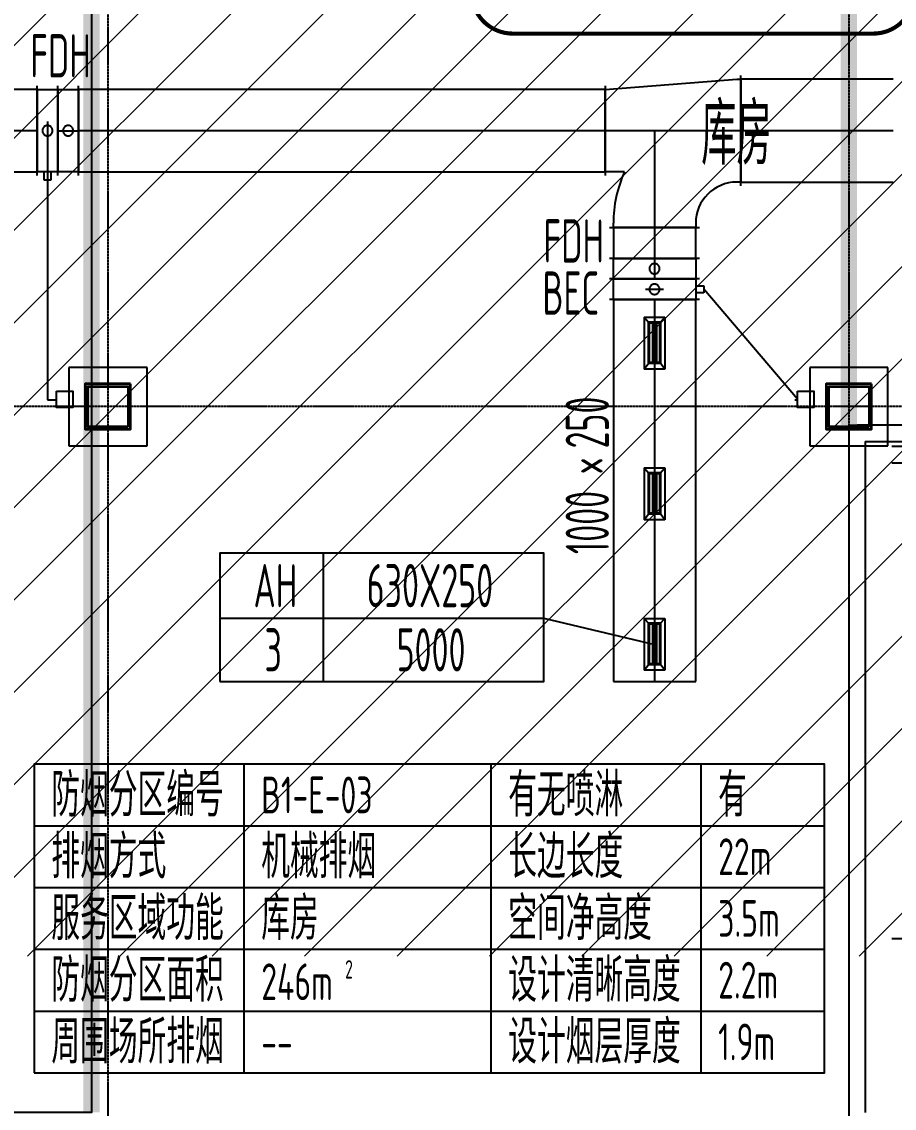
# Model space of a CAD drawing. Extents: x -20827274 to 1300756471, y -549375 to 3431892.
# Drawn here: x 16195 to 26793, y -225035 to -211834 of the extents above; entities that cross this region are included whole.
import ezdxf

# ---------------------------------------------------------------- set-up
doc = ezdxf.new("R2010")
doc.units = 0
doc.header["$LTSCALE"] = 10
for name, pattern in [('CENTER2', [1.125, 0.75, -0.125, 0.125, -0.125]), ('DASH', [0.35, 0.25, -0.1]), ('暖附图底图$0$DASH', [0.35, 0.25, -0.1]), ('暖附图底图$0$DOTE', [2.42, 2, -0.2, 0.02, -0.2])]:
    doc.linetypes.add(name, pattern=pattern)
for name, color, linetype in [('1-zs', 3, 'Continuous'), ('1-标注暖通', 4, 'Continuous'), ('DUCT-排烟中心线', 5, 'CENTER2'), ('DUCT-排烟标注', 3, 'Continuous'), ('DUCT-排烟法兰', 4, 'Continuous'), ('DUCT-排烟管', 2, 'Continuous'), ('DUCT-排烟管端线', 4, 'Continuous'), ('DUCT-排烟阀门', 7, 'Continuous'), ('DUCT-排风风口', 7, 'Continuous'), ('DUCT-新风法兰', 2, 'Continuous'), ('H-PUB_TAB', 7, 'Continuous'), ('暖附图底图$0$0-蓝', 8, 'Continuous'), ('暖附图底图$0$1-标注暖通', 8, 'Continuous'), ('暖附图底图$0$A-COLUMN', 8, 'Continuous'), ('暖附图底图$0$A-ROOM_NAME', 8, 'Continuous'), ('暖附图底图$0$A-WALL', 8, 'Continuous'), ('暖附图底图$0$DOTE', 8, 'Continuous'), ('暖附图底图$0$S-柱', 8, 'Continuous'), ('暖附图底图$0$S-柱-填充', 8, 'Continuous')]:
    doc.layers.add(name, color=color, linetype=linetype)
doc.layers.add('F-非人防区', color=105, linetype='Continuous', lineweight=15)
doc.styles.add('8B2_02', font='tssdeng.shx', dxfattribs={"width": 0.6, "bigfont": 'TSSDCHN.shx'})
doc.styles.add('_THVAC_PIPEDN', font='tssdeng.shx', dxfattribs={"width": 0.7, "height": 3.5, "bigfont": 'tssdchn.shx'})
doc.styles.add('暖附图底图$0$8B2_02', font='tssdeng.shx', dxfattribs={"width": 0.6, "bigfont": 'TSSDCHN.shx'})

# ---------------------------------------------------------------- blocks, each defined once
blk = doc.blocks.new('$风口$00000108')
for p, q in [((-250, 135), (-190, 75)), ((-250, -135), (-250, 135)), ((250, 135), (200, 75)), ((250, 135), (250, -135)), ((200, 25), (-190, 25)), ((-250, -135), (-190, -75)), ((200, -25), (-190, -25)), ((200, -75), (250, -135)), ((250, -135), (-250, -135))]:
    blk.add_line(p, q)
at = {"linetype": 'Continuous'}
blk.add_line((250, 135), (-250, 135), dxfattribs=at)
at = {"lineweight": 40}
for p, q in [((-190, 75), (200, 75)), ((-190, -75), (-190, 75)), ((200, 75), (200, -75)), ((-190, -75), (200, -75))]:
    blk.add_line(p, q, dxfattribs=at)
blk = doc.blocks.new('暖附图底图$0$A$C10817FE3')
at = {"layer": '暖附图底图$0$0-蓝', "color": 9, "linetype": '暖附图底图$0$DASH', "ltscale": 3, "const_width": 50}
blk.add_lwpolyline([(-85682, -49468), (-81304, -49468, 0.414214), (-80804, -48968), (-80804, -46449, 0.414214), (-81304, -45949), (-85682, -45949, 0.414214), (-86182, -46449), (-86182, -48968, 0.414214)], format="xyb", close=True, dxfattribs=at)
blk = doc.blocks.new('暖附图底图$0$A$C7EFF042E')
at = {"layer": '暖附图底图$0$A-COLUMN', "color": 6}
for p, q in [((725, -35775), (-225, -35775)), ((-225, -35775), (-225, -36725)), ((725, -36725), (725, -35775)), ((9725, -35775), (8775, -35775)), ((8775, -35775), (8775, -36725)), ((9725, -36725), (9725, -35775)), ((-225, -36725), (725, -36725)), ((8775, -36725), (9725, -36725))]:
    blk.add_line(p, q, dxfattribs=at)
at = {"layer": '暖附图底图$0$S-柱', "color": 6, "lineweight": 35}
for points in [[(525, -35975), (-25, -35975), (-25, -36525), (525, -36525)], [(525, -35975), (-25, -35975), (-25, -36525), (525, -36525)], [(9525, -35975), (8975, -35975), (8975, -36525), (9525, -36525)], [(9525, -35975), (8975, -35975), (8975, -36525), (9525, -36525)]]:
    blk.add_lwpolyline(points, close=True, dxfattribs=at)
at = {"layer": '暖附图底图$0$S-柱-填充', "color": 6, "lineweight": 35}
for points in [[(495, -36495), (5, -36495), (5, -36005), (495, -36005)], [(9495, -36495), (9005, -36495), (9005, -36005), (9495, -36005)]]:
    blk.add_lwpolyline(points, close=True, dxfattribs=at)
blk = doc.blocks.new('暖附图底图$0$AFSFCS')
at = {"layer": '暖附图底图$0$A-WALL'}
for p, q in [((26241.4, -216735.4), (26341.4, -216735.4)), ((26241.4, -216735.4), (26241.4, -216935.4)), ((28266.4, -216735.4), (26341.4, -216735.4)), ((26241.4, -216935.4), (26241.4, -216935.4)), ((26241.4, -216935.4), (26241.4, -225085.4)), ((26441.4, -216935.4), (26441.4, -225085.4)), ((26441.4, -216935.4), (28266.4, -216935.4))]:
    blk.add_line(p, q, dxfattribs=at)
at = {"layer": '暖附图底图$0$DOTE', "color": 16, "linetype": '暖附图底图$0$DOTE', "ltscale": 1.5}
for p, q in [((17241.4, -155629.3), (17241.4, -385768.2)), ((26241.4, -155629.3), (26241.4, -385768.2)), ((145070.3, -216510.4), (4332, -216510.4))]:
    blk.add_line(p, q, dxfattribs=at)
for name, p in [('暖附图底图$0$A$C10817FE3', (107841.4, -162510.4)), ('暖附图底图$0$A$C7EFF042E', (16991.4, -180260.4))]:
    blk.add_blockref(name, p)
at = {"layer": '暖附图底图$0$A-ROOM_NAME', "style": '暖附图底图$0$8B2_02', "width": 0.6}
blk.add_text('库房', height=750, dxfattribs=at).set_placement((24448.9, -213572.8))
blk = doc.blocks.new('暖附图底图')
at = {"layer": '暖附图底图$0$1-标注暖通', "linetype": '暖附图底图$0$DASH'}
blk.add_blockref('暖附图底图$0$AFSFCS', (500000, 0), dxfattribs=at)

msp = doc.modelspace()

# ---------------------------------------------------------------- hatches: boundary and pattern name
at = {"layer": 'F-非人防区'}
h = msp.add_hatch(dxfattribs=at)
h.set_pattern_fill('ANSI31', color=8, scale=500)
h.set_pattern_definition([(45, (-67108.6, 126739.6), (-561.266, 561.266), [])])
edge = h.paths.add_edge_path()
edge.add_line((26041.4, -160910.4), (26041.4, -174910.4))
edge.add_line((26041.4, -174910.4), (44466.4, -174910.4))
edge.add_line((44466.4, -174910.4), (44466.4, -230535.4))
edge.add_line((44466.4, -230535.4), (29591.4, -230535.4))
edge.add_line((29591.4, -230535.4), (29591.4, -228585.4))
edge.add_line((29591.4, -228585.4), (32466.4, -228585.4))
edge.add_line((32466.4, -228585.4), (32466.4, -223185.4))
edge.add_line((32466.4, -223185.4), (6116.4, -223185.4))
edge.add_line((6116.4, -223185.4), (6116.4, -236210.4))
edge.add_line((6116.4, -236210.4), (5916.4, -236210.4))
edge.add_line((5916.4, -236210.4), (5921.1, -289912.2))
edge.add_line((5921.1, -289912.2), (35191.4, -289912.2))
edge.add_line((35191.4, -289912.2), (35191.4, -296310.4))
edge.add_line((35191.4, -296310.4), (35041.4, -296310.4))
edge.add_line((35041.4, -296310.4), (35041.4, -296910.4))
edge.add_line((35041.4, -296910.4), (35641.4, -296910.4))
edge.add_line((35641.4, -296910.4), (44736.4, -305099.6))
edge.add_line((44736.4, -305099.6), (22456.5, -329844))
edge.add_line((22456.5, -329844), (22456.5, -340006.4))
edge.add_line((22456.5, -340006.4), (-13248.1, -379660.4))
edge.add_line((-13248.1, -379660.4), (-90108.6, -379660.4))
edge.add_line((-90108.6, -379660.4), (-90108.6, -373660.4))
edge.add_line((-90108.6, -373660.4), (-91358.6, -373660.4))
edge.add_arc((-91358.6, -361660.4), 12000, 180, 270, ccw=False)
edge.add_line((-103358.6, -361660.4), (-103358.6, -333450.4))
edge.add_line((-103358.6, -333450.4), (-95358.6, -333436.6))
edge.add_line((-95358.6, -333436.6), (-95358.6, -160610.4))
edge.add_line((-95358.6, -160610.4), (-86333.4, -160610.4))
edge.add_line((-86333.4, -160610.4), (-86333.6, -149790))
edge.add_line((-86333.6, -149790), (-73433.4, -149790))
edge.add_line((-73433.4, -149790), (-73433.4, -160610.4))
edge.add_line((-73433.4, -160610.4), (26041.4, -160910.4))

# ---------------------------------------------------------------- linework, layer by layer
at = {"layer": '1-标注暖通'}
for p, q in [((16507.4, -213157.8, 500), (16507.4, -216428.9, 500)), ((25616.4, -216421.2), (24480.5, -215084.9, 500)), ((16507.4, -216428.9, 500), (16616.4, -216428.9)), ((25586.8, -216428.9, 500), (25616.4, -216428.9)), ((22538.3, -219080.7), (23880.9, -219399.4, 2600))]:
    msp.add_line(p, q, dxfattribs=at)
for points in [[(6391.4, -201635.4), (17041.4, -201635.4), (17041.4, -225085.4), (6391.4, -225085.4)], [(16616.4, -216321.2), (16816.4, -216321.2), (16816.4, -216521.2), (16616.4, -216521.2)], [(25616.4, -216321.2), (25816.4, -216321.2), (25816.4, -216521.2), (25616.4, -216521.2)], [(18602.4, -219849.1), (22538.3, -219849.1), (22538.3, -218290.3), (18602.4, -218290.3)]]:
    msp.add_lwpolyline(points, close=True, dxfattribs=at)
at = {"layer": '1-标注暖通', "linetype": 'DASH', "const_width": 200}
for points in [[(17041.4, -203835.4), (17041.4, -225085.4)], [(26241.4, -207985.4), (26241.4, -216735.4)]]:
    msp.add_lwpolyline(points, dxfattribs=at)
at = {"layer": '1-标注暖通'}
for points in [[(19854.8, -218290.3), (19854.8, -219849.1)], [(18602.4, -219080.7), (22538.3, -219080.7)]]:
    msp.add_lwpolyline(points, dxfattribs=at)
at = {"layer": 'DUCT-排烟中心线'}
for p, q in [((16382.2, -213157.8), (10568, -213157.8)), ((23280.7, -213157.8), (16882.8, -213157.8)), ((23880.9, -213157.8), (23280.9, -213157.8)), ((24930.9, -213157.8), (23880.9, -213157.8)), ((23880.9, -213157.8), (23880.9, -214332.8)), ((26778.3, -213157.8), (24931.1, -213157.8)), ((23880.9, -214333), (23880.9, -214709.5)), ((23880.9, -215210.1), (23880.9, -219849.9))]:
    msp.add_line(p, q, dxfattribs=at)
at = {"layer": 'DUCT-排烟法兰'}
for p, q in [((24931, -213827.8), (24931, -212487.8)), ((16382.3, -213702.8), (16382.3, -212612.8)), ((16632.5, -213702.8), (16632.5, -212612.8)), ((16882.7, -213702.8), (16882.7, -212612.8)), ((23280.8, -212612.8), (23280.8, -213702.8)), ((23335.9, -214332.9), (24425.9, -214332.9)), ((24425.9, -214709.6), (23335.9, -214709.6)), ((24425.9, -214959.8), (23335.9, -214959.8)), ((24425.9, -215210), (23335.9, -215210))]:
    msp.add_line(p, q, dxfattribs=at)
at = {"layer": 'DUCT-排烟法兰', "color": 18, "true_color": 0x000000}
for p in [(16382.2, -213157.8, 500), (16382.4, -213157.8, 500), (16632.4, -213157.8, 500), (16632.6, -213157.8, 500), (16882.6, -213157.8, 500), (16882.8, -213157.8, 500), (23280.7, -213157.8, 500), (23280.9, -213157.8, 500), (24930.9, -213157.8, 500), (24931.1, -213157.8, 500), (23880.9, -214332.8, 500), (23880.9, -214333, 500), (23880.9, -214709.5, 500), (23880.9, -214709.7, 500), (23880.9, -214959.7, 500), (23880.9, -214959.9, 500), (23880.9, -215209.9, 500), (23880.9, -215210.1, 500)]:
    msp.add_point(p, dxfattribs=at)
at = {"layer": 'DUCT-排烟管'}
for p, q in [((23280.9, -212657.8), (24880.9, -212532.8)), ((24880.9, -212532.8), (24930.9, -212532.8)), ((26778.3, -212532.8), (24931.1, -212532.8)), ((24931.1, -212532.8), (24931.1, -213782.8)), ((16382.2, -212657.8), (10568, -212657.8)), ((16382.2, -213657.8), (16382.2, -212657.8)), ((16382.4, -212657.8), (16632.4, -212657.8)), ((16632.6, -212657.8), (16882.6, -212657.8)), ((23280.7, -212657.8), (16882.8, -212657.8)), ((16882.8, -212657.8), (16882.8, -213657.8)), ((23280.7, -213657.8), (23280.7, -212657.8)), ((10568, -213657.8), (16382.2, -213657.8)), ((16632.4, -213657.8), (16382.4, -213657.8)), ((16882.6, -213657.8), (16632.6, -213657.8)), ((16882.8, -213657.8), (23280.7, -213657.8)), ((23517.3, -213657.8), (23280.9, -213657.8)), ((24930.9, -213782.8), (24880.9, -213782.8)), ((24931.1, -213782.8), (26778.3, -213782.8)), ((23380.9, -214332.8), (23380.9, -214282.8)), ((23380.9, -214333), (23380.9, -214709.5)), ((24380.9, -214333), (23380.9, -214333)), ((24380.9, -214282.8), (24380.9, -214332.8)), ((24380.9, -214709.5), (24380.9, -214333)), ((23380.9, -214709.5), (24380.9, -214709.5)), ((23380.9, -214959.7), (23380.9, -214709.7)), ((24380.9, -214709.7), (24380.9, -214959.7)), ((23380.9, -215209.9), (23380.9, -214959.9)), ((24380.9, -214959.9), (24380.9, -215209.9)), ((23380.9, -215210.1), (23380.9, -219849.9)), ((24380.9, -215210.1), (23380.9, -215210.1)), ((24380.9, -219849.9), (24380.9, -215210.1)), ((23380.9, -219849.9), (24380.9, -219849.9))]:
    msp.add_line(p, q, dxfattribs=at)
for radius, start in [(1500, 155.37568), (500, 90)]:
    msp.add_arc((24880.9, -214282.8), radius, start, 180, dxfattribs=at)
at = {"layer": 'DUCT-排烟管', "color": 18, "true_color": 0x000000}
for p in [(23280.9, -213157.8, 500), (24930.9, -213157.8, 500), (23880.9, -214332.8, 500)]:
    msp.add_point(p, dxfattribs=at)
at = {"layer": 'DUCT-排烟管端线'}
for p, q in [((24930.9, -212532.8), (24930.9, -213782.8)), ((16382.4, -212657.8), (16382.4, -213657.8)), ((16632.4, -212657.8), (16632.4, -213657.8)), ((16632.6, -212657.8), (16632.6, -213657.8)), ((16882.6, -212657.8), (16882.6, -213657.8)), ((23280.9, -213657.8), (23280.9, -212657.8)), ((24380.9, -214332.8), (23380.9, -214332.8)), ((24380.9, -214709.7), (23380.9, -214709.7)), ((24380.9, -214959.7), (23380.9, -214959.7)), ((23380.9, -214959.9), (24380.9, -214959.9)), ((23380.9, -215209.9), (24380.9, -215209.9))]:
    msp.add_line(p, q, dxfattribs=at)
at = {"layer": 'DUCT-排烟阀门'}
for p, q in [((16507.4, -213048.4), (16507.4, -213267.1)), ((16445.3, -213150.8), (16444.9, -213157.8)), ((16444.9, -213157.8), (16445.3, -213164.8)), ((16446.5, -213143.9), (16445.3, -213150.8)), ((16445.3, -213164.8), (16446.5, -213171.7)), ((16448.5, -213137.1), (16446.5, -213143.9)), ((16446.5, -213171.7), (16448.5, -213178.4)), ((16451.1, -213130.7), (16448.5, -213137.1)), ((16448.5, -213178.4), (16451.1, -213184.9)), ((16454.5, -213124.5), (16451.1, -213130.7)), ((16451.1, -213184.9), (16454.5, -213191)), ((16458.6, -213118.8), (16454.5, -213124.5)), ((16454.5, -213191), (16458.6, -213196.7)), ((16463.2, -213113.6), (16458.6, -213118.8)), ((16458.6, -213196.7), (16463.2, -213202)), ((16468.5, -213108.9), (16463.2, -213113.6)), ((16474.2, -213104.9), (16468.5, -213108.9)), ((16480.3, -213101.5), (16474.2, -213104.9)), ((16486.8, -213098.8), (16480.3, -213101.5)), ((16493.5, -213096.8), (16486.8, -213098.8)), ((16500.4, -213095.7), (16493.5, -213096.8)), ((16507.4, -213095.3), (16500.4, -213095.7)), ((16514.4, -213095.7), (16507.4, -213095.3)), ((16521.4, -213096.8), (16514.4, -213095.7)), ((16528.1, -213098.8), (16521.4, -213096.8)), ((16534.6, -213101.5), (16528.1, -213098.8)), ((16540.7, -213104.9), (16534.6, -213101.5)), ((16546.4, -213108.9), (16540.7, -213104.9)), ((16551.6, -213113.6), (16546.4, -213108.9)), ((16556.3, -213118.8), (16551.6, -213113.6)), ((16551.6, -213202), (16556.3, -213196.7)), ((16560.4, -213124.5), (16556.3, -213118.8)), ((16556.3, -213196.7), (16560.4, -213191)), ((16563.8, -213130.7), (16560.4, -213124.5)), ((16560.4, -213191), (16563.8, -213184.9)), ((16566.4, -213137.1), (16563.8, -213130.7)), ((16563.8, -213184.9), (16566.4, -213178.4)), ((16568.4, -213143.9), (16566.4, -213137.1)), ((16566.4, -213178.4), (16568.4, -213171.7)), ((16569.5, -213150.8), (16568.4, -213143.9)), ((16568.4, -213171.7), (16569.5, -213164.8)), ((16569.9, -213157.8), (16569.5, -213150.8)), ((16569.5, -213164.8), (16569.9, -213157.8)), ((16648.3, -213157.8), (16867, -213157.8)), ((16695.5, -213150.8), (16695.1, -213157.8)), ((16695.1, -213157.8), (16695.5, -213164.8)), ((16696.7, -213143.9), (16695.5, -213150.8)), ((16695.5, -213164.8), (16696.7, -213171.7)), ((16698.7, -213137.1), (16696.7, -213143.9)), ((16696.7, -213171.7), (16698.7, -213178.4)), ((16701.3, -213130.7), (16698.7, -213137.1)), ((16698.7, -213178.4), (16701.3, -213184.9)), ((16704.7, -213124.5), (16701.3, -213130.7)), ((16701.3, -213184.9), (16704.7, -213191)), ((16708.8, -213118.8), (16704.7, -213124.5)), ((16704.7, -213191), (16708.8, -213196.7)), ((16713.4, -213113.6), (16708.8, -213118.8)), ((16708.8, -213196.7), (16713.4, -213202)), ((16718.7, -213108.9), (16713.4, -213113.6)), ((16724.4, -213104.9), (16718.7, -213108.9)), ((16730.5, -213101.5), (16724.4, -213104.9)), ((16737, -213098.8), (16730.5, -213101.5)), ((16743.7, -213096.8), (16737, -213098.8)), ((16750.6, -213095.7), (16743.7, -213096.8)), ((16757.6, -213095.3), (16750.6, -213095.7)), ((16764.6, -213095.7), (16757.6, -213095.3)), ((16771.6, -213096.8), (16764.6, -213095.7)), ((16778.3, -213098.8), (16771.6, -213096.8)), ((16784.8, -213101.5), (16778.3, -213098.8)), ((16790.9, -213104.9), (16784.8, -213101.5)), ((16796.6, -213108.9), (16790.9, -213104.9)), ((16801.8, -213113.6), (16796.6, -213108.9)), ((16806.5, -213118.8), (16801.8, -213113.6)), ((16801.8, -213202), (16806.5, -213196.7)), ((16810.6, -213124.5), (16806.5, -213118.8)), ((16806.5, -213196.7), (16810.6, -213191)), ((16814, -213130.7), (16810.6, -213124.5)), ((16810.6, -213191), (16814, -213184.9)), ((16816.6, -213137.1), (16814, -213130.7)), ((16814, -213184.9), (16816.6, -213178.4)), ((16818.6, -213143.9), (16816.6, -213137.1)), ((16816.6, -213178.4), (16818.6, -213171.7)), ((16819.7, -213150.8), (16818.6, -213143.9)), ((16818.6, -213171.7), (16819.7, -213164.8)), ((16820.1, -213157.8), (16819.7, -213150.8)), ((16819.7, -213164.8), (16820.1, -213157.8)), ((16463.2, -213202), (16468.5, -213206.6)), ((16468.5, -213206.6), (16474.2, -213210.7)), ((16474.2, -213210.7), (16480.3, -213214.1)), ((16480.3, -213214.1), (16486.8, -213216.8)), ((16486.8, -213216.8), (16493.5, -213218.7)), ((16493.5, -213218.7), (16500.4, -213219.9)), ((16500.4, -213219.9), (16507.4, -213220.3)), ((16507.4, -213220.3), (16514.4, -213219.9)), ((16514.4, -213219.9), (16521.4, -213218.7)), ((16521.4, -213218.7), (16528.1, -213216.8)), ((16528.1, -213216.8), (16534.6, -213214.1)), ((16534.6, -213214.1), (16540.7, -213210.7)), ((16540.7, -213210.7), (16546.4, -213206.6)), ((16546.4, -213206.6), (16551.6, -213202)), ((16713.4, -213202), (16718.7, -213206.6)), ((16718.7, -213206.6), (16724.4, -213210.7)), ((16724.4, -213210.7), (16730.5, -213214.1)), ((16730.5, -213214.1), (16737, -213216.8)), ((16737, -213216.8), (16743.7, -213218.7)), ((16743.7, -213218.7), (16750.6, -213219.9)), ((16750.6, -213219.9), (16757.6, -213220.3)), ((16757.6, -213220.3), (16764.6, -213219.9)), ((16764.6, -213219.9), (16771.6, -213218.7)), ((16771.6, -213218.7), (16778.3, -213216.8)), ((16778.3, -213216.8), (16784.8, -213214.1)), ((16784.8, -213214.1), (16790.9, -213210.7)), ((16790.9, -213210.7), (16796.6, -213206.6)), ((16796.6, -213206.6), (16801.8, -213202)), ((16465.9, -213757.8), (16465.9, -213657.8)), ((16548.9, -213657.8), (16548.9, -213757.8)), ((16548.9, -213757.8), (16465.9, -213757.8)), ((23847.7, -214781.8), (23842, -214785.8)), ((23853.8, -214778.4), (23847.7, -214781.8)), ((23860.3, -214775.7), (23853.8, -214778.4)), ((23867, -214773.8), (23860.3, -214775.7)), ((23873.9, -214772.6), (23867, -214773.8)), ((23880.9, -214772.2), (23873.9, -214772.6)), ((23880.9, -214725.3), (23880.9, -214944.1)), ((23887.9, -214772.6), (23880.9, -214772.2)), ((23894.8, -214773.8), (23887.9, -214772.6)), ((23901.6, -214775.7), (23894.8, -214773.8)), ((23908.1, -214778.4), (23901.6, -214775.7)), ((23914.2, -214781.8), (23908.1, -214778.4)), ((23919.9, -214785.8), (23914.2, -214781.8)), ((23818.8, -214827.7), (23818.4, -214834.7)), ((23818.4, -214834.7), (23818.8, -214841.7)), ((23820, -214820.8), (23818.8, -214827.7)), ((23818.8, -214841.7), (23820, -214848.6)), ((23821.9, -214814.1), (23820, -214820.8)), ((23820, -214848.6), (23821.9, -214855.3)), ((23824.6, -214807.6), (23821.9, -214814.1)), ((23821.9, -214855.3), (23824.6, -214861.8)), ((23828, -214801.5), (23824.6, -214807.6)), ((23824.6, -214861.8), (23828, -214868)), ((23832.1, -214795.7), (23828, -214801.5)), ((23828, -214868), (23832.1, -214873.7)), ((23836.7, -214790.5), (23832.1, -214795.7)), ((23832.1, -214873.7), (23836.7, -214878.9)), ((23842, -214785.8), (23836.7, -214790.5)), ((23836.7, -214878.9), (23842, -214883.6)), ((23842, -214883.6), (23847.7, -214887.6)), ((23847.7, -214887.6), (23853.8, -214891)), ((23853.8, -214891), (23860.3, -214893.7)), ((23860.3, -214893.7), (23867, -214895.6)), ((23867, -214895.6), (23873.9, -214896.8)), ((23873.9, -214896.8), (23880.9, -214897.2)), ((23880.9, -214897.2), (23887.9, -214896.8)), ((23887.9, -214896.8), (23894.8, -214895.6)), ((23894.8, -214895.6), (23901.6, -214893.7)), ((23901.6, -214893.7), (23908.1, -214891)), ((23908.1, -214891), (23914.2, -214887.6)), ((23914.2, -214887.6), (23919.9, -214883.6)), ((23925.1, -214790.5), (23919.9, -214785.8)), ((23919.9, -214883.6), (23925.1, -214878.9)), ((23929.8, -214795.7), (23925.1, -214790.5)), ((23925.1, -214878.9), (23929.8, -214873.7)), ((23933.9, -214801.5), (23929.8, -214795.7)), ((23929.8, -214873.7), (23933.9, -214868)), ((23937.2, -214807.6), (23933.9, -214801.5)), ((23933.9, -214868), (23937.2, -214861.8)), ((23939.9, -214814.1), (23937.2, -214807.6)), ((23937.2, -214861.8), (23939.9, -214855.3)), ((23941.9, -214820.8), (23939.9, -214814.1)), ((23939.9, -214855.3), (23941.9, -214848.6)), ((23943, -214827.7), (23941.9, -214820.8)), ((23941.9, -214848.6), (23943, -214841.7)), ((23943.4, -214834.7), (23943, -214827.7)), ((23943, -214841.7), (23943.4, -214834.7)), ((23832.1, -215045.9), (23828, -215051.7)), ((23836.7, -215040.7), (23832.1, -215045.9)), ((23842, -215036), (23836.7, -215040.7)), ((23847.7, -215032), (23842, -215036)), ((23853.8, -215028.6), (23847.7, -215032)), ((23860.3, -215025.9), (23853.8, -215028.6)), ((23867, -215024), (23860.3, -215025.9)), ((23873.9, -215022.8), (23867, -215024)), ((23880.9, -215022.4), (23873.9, -215022.8)), ((23887.9, -215022.8), (23880.9, -215022.4)), ((23894.8, -215024), (23887.9, -215022.8)), ((23901.6, -215025.9), (23894.8, -215024)), ((23908.1, -215028.6), (23901.6, -215025.9)), ((23914.2, -215032), (23908.1, -215028.6)), ((23919.9, -215036), (23914.2, -215032)), ((23925.1, -215040.7), (23919.9, -215036)), ((23929.8, -215045.9), (23925.1, -215040.7)), ((23933.9, -215051.7), (23929.8, -215045.9)), ((24380.9, -215043.4), (24480.9, -215043.4)), ((24480.9, -215043.4), (24480.9, -215126.4)), ((23771.6, -215084.9), (23990.3, -215084.9)), ((23818.8, -215077.9), (23818.4, -215084.9)), ((23818.4, -215084.9), (23818.8, -215091.9)), ((23820, -215071), (23818.8, -215077.9)), ((23818.8, -215091.9), (23820, -215098.8)), ((23821.9, -215064.3), (23820, -215071)), ((23820, -215098.8), (23821.9, -215105.5)), ((23824.6, -215057.8), (23821.9, -215064.3)), ((23821.9, -215105.5), (23824.6, -215112)), ((23828, -215051.7), (23824.6, -215057.8)), ((23824.6, -215112), (23828, -215118.2)), ((23828, -215118.2), (23832.1, -215123.9)), ((23832.1, -215123.9), (23836.7, -215129.1)), ((23836.7, -215129.1), (23842, -215133.8)), ((23842, -215133.8), (23847.7, -215137.8)), ((23847.7, -215137.8), (23853.8, -215141.2)), ((23853.8, -215141.2), (23860.3, -215143.9)), ((23860.3, -215143.9), (23867, -215145.8)), ((23867, -215145.8), (23873.9, -215147)), ((23873.9, -215147), (23880.9, -215147.4)), ((23880.9, -215147.4), (23887.9, -215147)), ((23887.9, -215147), (23894.8, -215145.8)), ((23894.8, -215145.8), (23901.6, -215143.9)), ((23901.6, -215143.9), (23908.1, -215141.2)), ((23908.1, -215141.2), (23914.2, -215137.8)), ((23914.2, -215137.8), (23919.9, -215133.8)), ((23919.9, -215133.8), (23925.1, -215129.1)), ((23925.1, -215129.1), (23929.8, -215123.9)), ((23929.8, -215123.9), (23933.9, -215118.2)), ((23937.2, -215057.8), (23933.9, -215051.7)), ((23933.9, -215118.2), (23937.2, -215112)), ((23939.9, -215064.3), (23937.2, -215057.8)), ((23937.2, -215112), (23939.9, -215105.5)), ((23941.9, -215071), (23939.9, -215064.3)), ((23939.9, -215105.5), (23941.9, -215098.8)), ((23943, -215077.9), (23941.9, -215071)), ((23941.9, -215098.8), (23943, -215091.9)), ((23943.4, -215084.9), (23943, -215077.9)), ((23943, -215091.9), (23943.4, -215084.9)), ((24480.9, -215126.4), (24380.9, -215126.4))]:
    msp.add_line(p, q, dxfattribs=at)
at = {"layer": 'DUCT-新风法兰'}
for p, q in [((26763.3, -216992.9), (27653.3, -216992.9)), ((26763.3, -217193.1), (27653.3, -217193.1)), ((27653.3, -222974.8), (26763.3, -222974.8))]:
    msp.add_line(p, q, dxfattribs=at)
at = {"layer": 'H-PUB_TAB'}
msp.add_lwpolyline([(16344.1, -224603.8), (25944.1, -224603.8), (25944.1, -220853.8), (16344.1, -220853.8)], close=True, dxfattribs=at)
for points in [[(18894.1, -220853.8), (18894.1, -224603.8)], [(21894.1, -220853.8), (21894.1, -224603.8)], [(24444.1, -220853.8), (24444.1, -224603.8)], [(16344.1, -221603.8), (25944.1, -221603.8)], [(16344.1, -222353.8), (25944.1, -222353.8)], [(16344.1, -223103.8), (25944.1, -223103.8)], [(16344.1, -223853.8), (25944.1, -223853.8)]]:
    msp.add_lwpolyline(points, dxfattribs=at)

# ---------------------------------------------------------------- block references
at = {"layer": '1-zs'}
msp.add_blockref('暖附图底图', (-500000, 0), dxfattribs=at)
at = {"layer": 'DUCT-排风风口', "xscale": 1.26, "yscale": 0.9259259259259259, "rotation": 90}
for p in [(23880.9, -215739.4, 2600), (23880.9, -217569.4, 2600), (23880.9, -219399.4, 2600)]:
    msp.add_blockref('$风口$00000108', p, dxfattribs=at)

# ---------------------------------------------------------------- texts
at = {"layer": '1-标注暖通', "style": '8B2_02', "width": 0.6}
for s, p in [('FDH', (16298.5, -212510.3)), ('FDH', (22532.3, -214759.7)), ('BEC', (22520.2, -215393.3)), ('AH', (19010.5, -218948)), ('630X250', (20384.8, -218948)), ('3', (19143.8, -219727.4)), ('5000', (20748.3, -219727.4))]:
    msp.add_text(s, height=525, dxfattribs=at).set_placement(p)
at = {"layer": 'DUCT-排烟标注', "style": '8B2_02', "width": 0.6}
for s, p in [('250', (23326.7, -217018.5, 500)), ('×', (23326.7, -217333.5, 500)), ('1000', (23326.7, -218302.7, 500))]:
    msp.add_text(s, height=525, rotation=90, dxfattribs=at).set_placement(p)
at = {"layer": 'H-PUB_TAB', "style": '_THVAC_PIPEDN'}
for s, height, width, p in [('防烟分区编号', 525, 0.7, (16554.1, -221491.3)), ('有无喷淋', 525, 0.7, (22104.1, -221491.3)), ('有', 525, 0.7, (24654.1, -221491.3)), ('B1-E-03', 446.25, 0.658824, (19104.1, -221451.9)), ('排烟方式', 525, 0.7, (16554.1, -222241.3)), ('机械排烟', 525, 0.7, (19104.1, -222241.3)), ('长边长度', 525, 0.7, (22104.1, -222241.3)), ('22m', 446.25, 0.658824, (24654.1, -222201.9)), ('服务区域功能', 525, 0.7, (16554.1, -222991.3)), ('库房', 525, 0.7, (19104.1, -222991.3)), ('空间净高度', 525, 0.7, (22104.1, -222991.3)), ('3.5m', 446.25, 0.658824, (24654.1, -222951.9)), ('防烟分区面积', 525, 0.7, (16554.1, -223741.3)), ('设计清晰高度', 525, 0.7, (22104.1, -223741.3)), ('246m', 446.25, 0.658824, (19104.1, -223721.6)), ('2', 223.1, 0.658824, (20121.8, -223459.1)), ('2.2m', 446.25, 0.658824, (24654.1, -223701.9)), ('周围场所排烟', 525, 0.7, (16554.1, -224491.3)), ('设计烟层厚度', 525, 0.7, (22104.1, -224491.3)), ('1.9m', 446.25, 0.658824, (24654.1, -224451.9)), ('--', 446.25, 0.658824, (19104.1, -224451.9))]:
    msp.add_text(s, height=height, dxfattribs=dict(at, width=width)).set_placement(p)

doc.saveas('drawing.dxf')
